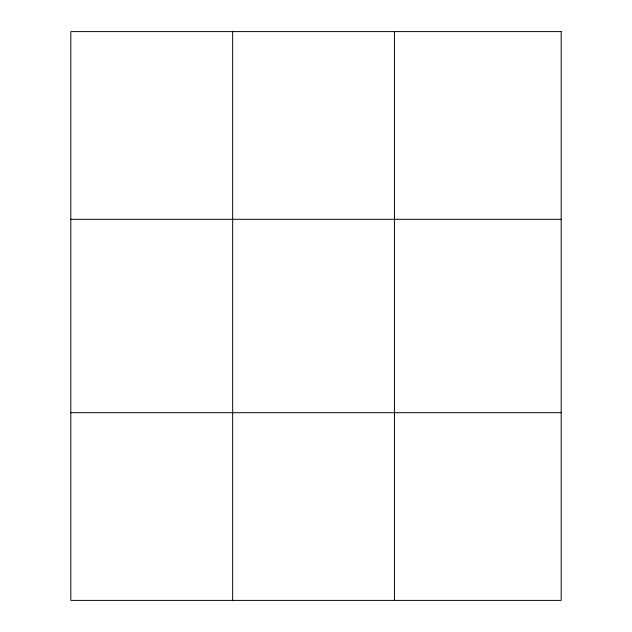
<?xml version="1.0" encoding="UTF-8"?>
<svg xmlns="http://www.w3.org/2000/svg" width="632" height="632" viewBox="0 0 632 632"><rect width="100%" height="100%" fill="white"/><g stroke="black" fill="none" stroke-linecap="round" stroke-linejoin="round"><path stroke-width="0.95" d="M232.647 600.4L232.647 31.6M394.455 600.4L394.455 31.6M70.831 219.304L561.169 219.304M70.831 412.696L561.169 412.696M561.169 31.6L561.169 600.4L70.831 600.4L70.831 31.6L561.169 31.6"/></g></svg>
